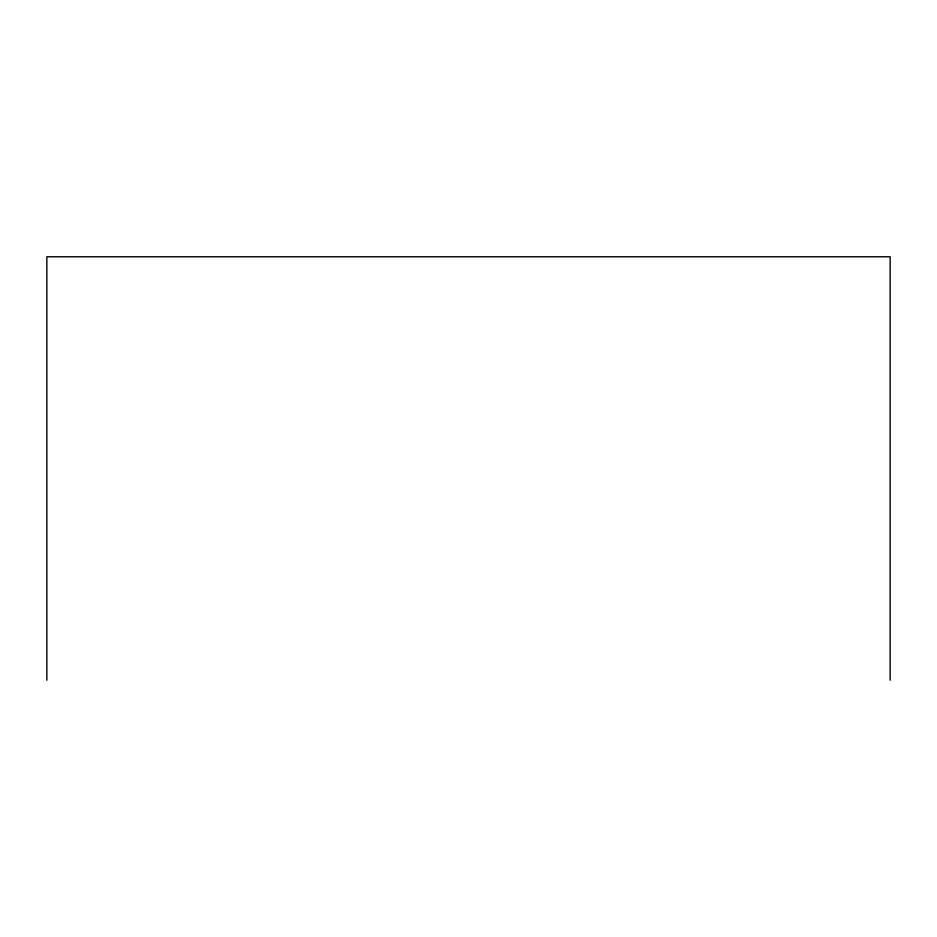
<?xml version="1.0" encoding="UTF-8"?>
<svg xmlns="http://www.w3.org/2000/svg" width="937" height="937" viewBox="0 0 937 937"><rect width="100%" height="100%" fill="white"/><g stroke="black" fill="none" stroke-linecap="round" stroke-linejoin="round"><path stroke-width="1.41" d="M890.15 680.215L890.15 256.785L46.85 256.785L46.85 680.215"/></g></svg>
